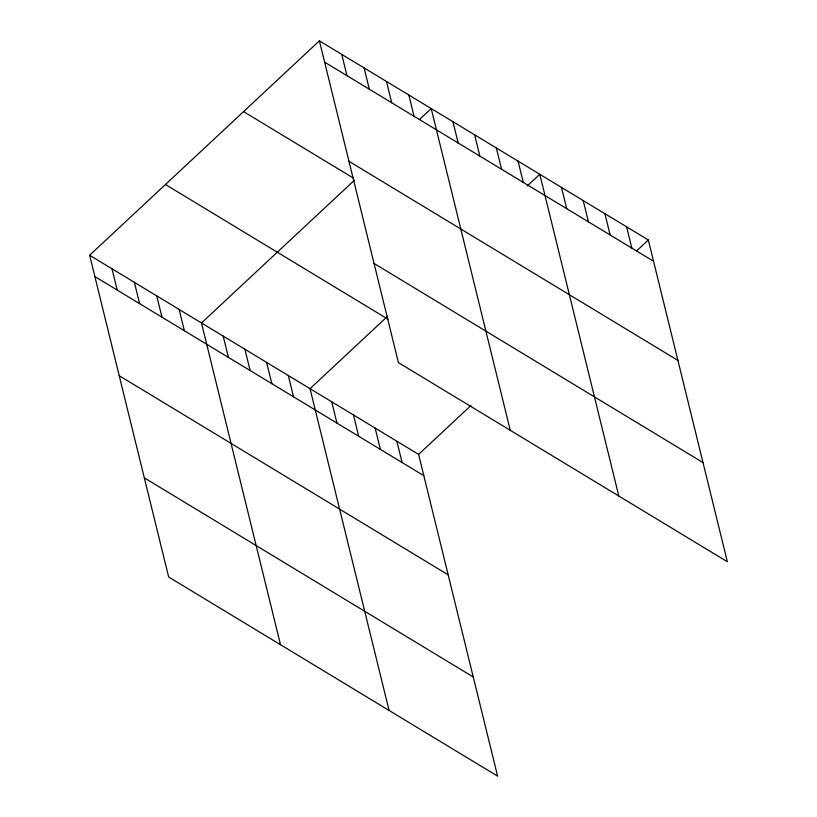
<?xml version="1.0" encoding="UTF-8"?>
<svg xmlns="http://www.w3.org/2000/svg" width="817" height="817" viewBox="0 0 817 817"><rect width="100%" height="100%" fill="white"/><g stroke="black" fill="none" stroke-linecap="round" stroke-linejoin="round"><path stroke-width="1.23" d="M89.635 255.261L418.59 454.395L497.614 776.15L168.67 577.016L89.635 255.261L319.386 40.85L648.33 239.984L727.365 561.739L398.41 362.605L319.386 40.85M354.476 180.179L201.482 322.97L280.517 644.725M419.489 119.507L431.223 108.559L510.257 430.304M387.707 316.189L310.031 388.678L389.066 710.433M527.139 186.062L539.782 174.266L618.806 496.021M418.59 454.395L470.939 405.538M636.596 250.931L648.33 239.984M324.615 62.143L653.559 261.266M348.961 161.296L677.916 360.42M243.568 111.612L353.281 178.024M374.053 263.452L703.008 462.585M165.453 184.509L388.024 319.243M94.864 276.555L423.819 475.688M119.221 375.708L448.176 574.841M144.313 477.863L473.268 676.997M626.619 226.84L631.847 248.123M604.907 213.697L610.136 234.99M583.195 200.553L588.424 221.846M561.483 187.41L566.722 208.703M518.07 161.123L523.299 182.416M496.358 147.979L501.587 169.272M474.646 134.836L479.875 156.129M452.935 121.692L458.163 142.985M408.857 95.017L414.086 116.3M386.492 81.475L391.721 102.758M364.116 67.934L369.345 89.227M341.751 54.392L346.98 75.685M396.878 441.251L402.107 462.545M375.166 428.108L380.395 449.401M353.455 414.965L358.683 436.258M331.743 401.821L336.972 423.114M288.319 375.544L293.558 396.827M266.618 362.401L271.847 383.684M244.906 349.257L250.135 370.55M223.194 336.114L228.423 357.407M179.117 309.429L184.346 330.722M156.741 295.887L161.97 317.18M134.376 282.345L139.605 303.638M112.011 268.803L117.239 290.096"/></g></svg>
